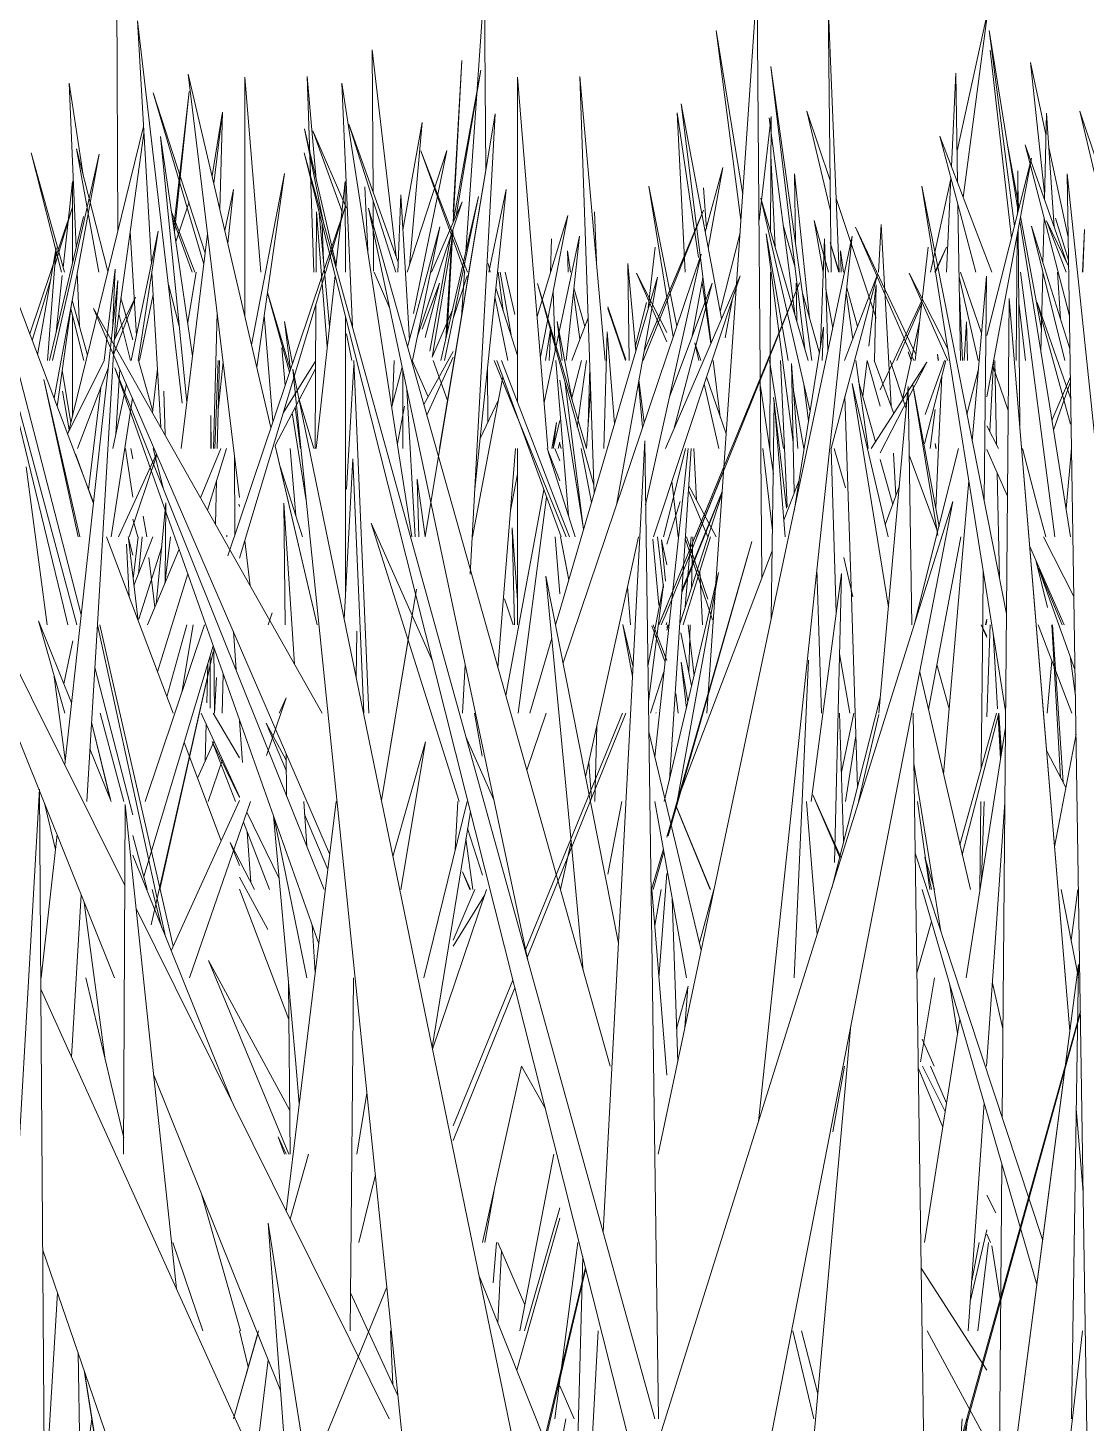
# Model space of a CAD drawing. Header units: millimetres. Extents: x -9575 to 27274, y -4387 to 11354.
# Drawn here: x -6904.65 to -6871.56, y 3071.93 to 3115.57 of the extents above; entities that cross this region are included whole.
import ezdxf

# ---------------------------------------------------------------- set-up
doc = ezdxf.new("R2010")
doc.units = ezdxf.units.MM
doc.layers.add('G-IMPT', color=8, linetype='Continuous', lineweight=9)

# ---------------------------------------------------------------- blocks, each defined once
blk = doc.blocks.new('Grass Array - 25_dwg-439225-North')
at = {"layer": 'G-IMPT'}
for p, q in [((-6901.87, 3116.683), (-6901.834, 3109.226)), ((-6879.528, 3107.931), (-6879.629, 3116.314)), ((-6879.281, 3107.931), (-6879.629, 3116.314)), ((-6899.821, 3103.834), (-6901.223, 3115.791)), ((-6900.789, 3108.19), (-6901.223, 3115.791)), ((-6893.853, 3110.426), (-6893.881, 3114.884)), ((-6893.137, 3108.422), (-6893.881, 3114.884)), ((-6891.352, 3109.492), (-6891.079, 3114.546)), ((-6891.352, 3109.806), (-6891.079, 3114.546)), ((-6881.413, 3114.365), (-6880.351, 3105.53)), ((-6881.413, 3114.365), (-6880.132, 3105.172)), ((-6891.351, 3109.492), (-6890.491, 3114.247)), ((-6891.26, 3109.7), (-6890.491, 3114.247)), ((-6875.771, 3111.238), (-6875.637, 3114.151)), ((-6875.579, 3110.734), (-6875.637, 3114.151)), ((-6899.103, 3108.524), (-6900.734, 3113.534)), ((-6899.145, 3108.179), (-6900.734, 3113.534)), ((-6900.09, 3109.357), (-6899.605, 3113.585)), ((-6900.067, 3109.196), (-6899.605, 3113.585)), ((-6882.958, 3106.477), (-6884.225, 3113.194)), ((-6883.287, 3105.714), (-6884.225, 3113.194)), ((-6892.923, 3109.254), (-6892.317, 3112.613)), ((-6892.716, 3108.143), (-6892.317, 3112.613)), ((-6884.098, 3107.931), (-6884.343, 3112.917)), ((-6883.683, 3108.387), (-6884.343, 3112.917)), ((-6881.787, 3109.547), (-6881.409, 3112.795)), ((-6880.672, 3106.629), (-6881.469, 3112.756)), ((-6881.424, 3109.197), (-6881.409, 3112.795)), ((-6872.799, 3112.905), (-6872.862, 3110.205)), ((-6872.799, 3112.905), (-6872.555, 3109.335)), ((-6872.555, 3109.335), (-6872.799, 3112.905)), ((-6903.378, 3102.927), (-6901.034, 3112.489)), ((-6901.914, 3105.876), (-6901.022, 3112.279)), ((-6899.677, 3103.849), (-6900.501, 3112.172)), ((-6899.499, 3105.299), (-6900.501, 3112.172)), ((-6895.009, 3108.153), (-6896, 3112.411)), ((-6895.381, 3109.382), (-6896, 3112.411)), ((-6895.735, 3112.346), (-6894.827, 3109.815)), ((-6895.735, 3112.346), (-6894.69, 3109.929)), ((-6893.071, 3108.238), (-6894.615, 3112.557)), ((-6893.139, 3107.931), (-6894.615, 3112.557)), ((-6875.008, 3107.931), (-6876.133, 3112.187)), ((-6874.511, 3107.931), (-6876.133, 3112.187)), ((-6902.146, 3107.951), (-6903.128, 3111.79)), ((-6902.428, 3107.931), (-6903.128, 3111.79)), ((-6892.785, 3107.931), (-6891.547, 3111.732)), ((-6892.594, 3106.634), (-6891.547, 3111.732)), ((-6881.28, 3108.707), (-6881.414, 3111.582)), ((-6897.654, 3105.66), (-6896.629, 3111.019)), ((-6897.491, 3104.961), (-6896.629, 3111.019)), ((-6883.467, 3109.178), (-6882.914, 3111.207)), ((-6883.373, 3108.68), (-6882.914, 3111.207)), ((-6875.922, 3107.931), (-6875.787, 3110.88)), ((-6883.434, 3109.299), (-6883.522, 3110.564)), ((-6893.838, 3107.96), (-6893.851, 3110.163)), ((-6891.733, 3105.172), (-6890.555, 3110.295)), ((-6891.62, 3105.172), (-6890.555, 3110.295)), ((-6875.484, 3105.172), (-6875.567, 3110.048)), ((-6903.973, 3105.172), (-6902.911, 3109.674)), ((-6895.64, 3107.931), (-6895.629, 3109.821)), ((-6895.287, 3105.602), (-6895.629, 3109.821)), ((-6888.726, 3106.545), (-6887.762, 3109.707)), ((-6888.623, 3105.284), (-6887.762, 3109.707)), ((-6885.41, 3105.172), (-6883.527, 3109.868)), ((-6885.38, 3105.459), (-6883.527, 3109.868)), ((-6879.785, 3107.931), (-6880.065, 3109.55)), ((-6879.617, 3107.931), (-6880.065, 3109.55)), ((-6872.875, 3109.637), (-6872.908, 3108.226)), ((-6892.009, 3105.268), (-6891.352, 3109.157)), ((-6891.581, 3105.833), (-6891.387, 3109.186)), ((-6891.54, 3106.011), (-6891.364, 3109.255)), ((-6880.657, 3108.078), (-6881.033, 3109.403)), ((-6876.948, 3105.172), (-6878.773, 3109.342)), ((-6876.883, 3105.353), (-6878.773, 3109.342)), ((-6878.05, 3107.931), (-6877.97, 3109.425)), ((-6877.66, 3103.75), (-6877.97, 3109.425)), ((-6872.064, 3105.528), (-6873.266, 3109.368)), ((-6873.266, 3109.368), (-6872.22, 3105.172)), ((-6892.079, 3105.463), (-6891.428, 3109.065)), ((-6879.284, 3107.931), (-6879.56, 3108.853)), ((-6879.293, 3107.931), (-6879.56, 3108.853)), ((-6876.289, 3107.931), (-6875.927, 3108.71)), ((-6876.268, 3107.931), (-6875.927, 3108.71)), ((-6900.497, 3103.084), (-6900.773, 3107.923)), ((-6893.825, 3107.931), (-6893.334, 3106.796)), ((-6881.451, 3102.413), (-6881.429, 3107.931)), ((-6872.915, 3107.931), (-6872.973, 3105.42)), ((-6872.459, 3107.931), (-6872.359, 3106.472)), ((-6872.359, 3106.472), (-6872.459, 3107.931)), ((-6899.914, 3106.245), (-6900.256, 3107.546)), ((-6883.874, 3105.924), (-6883.542, 3107.749)), ((-6883.292, 3105.703), (-6883.569, 3107.604)), ((-6879.483, 3106.18), (-6879.694, 3107.403)), ((-6878.119, 3107.529), (-6878.352, 3105.618)), ((-6878.119, 3107.529), (-6878.172, 3105.172)), ((-6879.898, 3105.401), (-6880.421, 3107.247)), ((-6877.997, 3104.253), (-6876.689, 3107.069)), ((-6877.475, 3105.172), (-6876.705, 3106.933)), ((-6875.52, 3107.262), (-6875.428, 3105.172)), ((-6872.039, 3103.97), (-6873.086, 3106.982)), ((-6872.048, 3103.172), (-6873.086, 3106.982)), ((-6903.732, 3103.726), (-6903.29, 3106.926)), ((-6901.436, 3105.172), (-6901.809, 3106.63)), ((-6895.67, 3102.413), (-6895.645, 3106.911)), ((-6885.956, 3105.198), (-6886.519, 3106.842)), ((-6885.966, 3105.172), (-6886.513, 3106.797)), ((-6875.374, 3105.172), (-6875.297, 3106.372)), ((-6875.271, 3105.172), (-6875.297, 3106.372)), ((-6894.521, 3105.172), (-6894.69, 3105.999)), ((-6892.269, 3103.791), (-6891.352, 3105.453)), ((-6892.174, 3103.455), (-6891.352, 3105.272)), ((-6903.306, 3103.22), (-6903.574, 3104.867)), ((-6901.898, 3102.862), (-6901.773, 3104.901)), ((-6900.758, 3103.545), (-6900.601, 3104.908)), ((-6898.698, 3103.621), (-6898.543, 3105.123)), ((-6896.918, 3102.512), (-6895.657, 3104.912)), ((-6896.66, 3103.538), (-6895.655, 3105.144)), ((-6892.628, 3105.164), (-6892.138, 3104.029)), ((-6891.525, 3103.914), (-6891.975, 3105.172)), ((-6887.179, 3105.172), (-6887.472, 3103.087)), ((-6887.472, 3103.087), (-6887.179, 3105.172)), ((-6887.079, 3104.94), (-6887.126, 3103.165)), ((-6882.997, 3103.397), (-6883.219, 3105.172)), ((-6880.903, 3100.59), (-6881.116, 3105.172)), ((-6878.406, 3105.172), (-6878.543, 3104.047)), ((-6876.61, 3102.558), (-6875.949, 3105.172)), ((-6876.594, 3103.476), (-6875.983, 3105.172)), ((-6874.568, 3102.945), (-6874.455, 3105.123)), ((-6874.359, 3102.534), (-6874.416, 3105.172)), ((-6890.746, 3099.654), (-6889.793, 3104.652)), ((-6885.541, 3104.562), (-6885.382, 3103.215)), ((-6881.335, 3101.61), (-6881.744, 3104.35)), ((-6880.238, 3103.284), (-6880.386, 3104.422)), ((-6878.149, 3102.622), (-6878.673, 3104.516)), ((-6876.173, 3102.461), (-6876.071, 3104.692)), ((-6872.631, 3103.293), (-6872.05, 3104.657)), ((-6872.582, 3102.986), (-6872.048, 3104.496)), ((-6903.361, 3102.996), (-6903.567, 3104.209)), ((-6889.929, 3103.938), (-6890.51, 3102.731)), ((-6887.178, 3102.413), (-6887.054, 3104.195)), ((-6881.335, 3104.008), (-6880.926, 3100.545)), ((-6888.228, 3102.413), (-6888.014, 3103.29)), ((-6876.248, 3102.413), (-6876.277, 3102.575)), ((-6876.262, 3102.413), (-6876.277, 3102.575)), ((-6901.368, 3102.089), (-6901.427, 3102.413)), ((-6900.406, 3101.142), (-6900.731, 3102.413)), ((-6898.174, 3099.73), (-6898.19, 3102.205)), ((-6889.702, 3098.668), (-6889.403, 3102.413)), ((-6888.407, 3102.413), (-6888.014, 3101.401)), ((-6888.174, 3102.413), (-6888.014, 3102.032)), ((-6883.747, 3100.807), (-6883.826, 3102.413)), ((-6881.366, 3099.848), (-6881.667, 3102.413)), ((-6877.507, 3100.945), (-6877.579, 3102.266)), ((-6876.173, 3102.461), (-6876.26, 3100.552)), ((-6873.075, 3100.615), (-6873.55, 3102.413)), ((-6872.016, 3102.413), (-6872.188, 3100.54)), ((-6877.608, 3100.665), (-6877.997, 3102.074)), ((-6889.558, 3100.477), (-6889.337, 3101.612)), ((-6874.267, 3098.342), (-6874.339, 3101.653)), ((-6883.385, 3099.654), (-6883.994, 3101.103)), ((-6883.13, 3099.654), (-6883.984, 3101.249)), ((-6877.838, 3100.025), (-6877.398, 3101.245)), ((-6898.03, 3100.598), (-6898.054, 3100.675)), ((-6898.03, 3100.611), (-6898.054, 3100.675)), ((-6873.075, 3100.615), (-6872.821, 3099.654)), ((-6901.044, 3100.303), (-6900.926, 3099.654)), ((-6901.356, 3098.335), (-6901.204, 3099.654)), ((-6901.332, 3098.135), (-6900.743, 3099.654)), ((-6901.071, 3099.654), (-6901.193, 3098.494)), ((-6889.506, 3099.932), (-6889.434, 3096.895)), ((-6889.506, 3099.932), (-6889.336, 3097.682)), ((-6884.962, 3099.654), (-6884.776, 3098.069)), ((-6884.714, 3098.261), (-6884.835, 3099.563)), ((-6884.673, 3098.777), (-6884.835, 3099.563)), ((-6883.239, 3097.061), (-6884.093, 3099.601)), ((-6883.39, 3097.704), (-6884.058, 3099.654)), ((-6883.864, 3099.297), (-6883.853, 3099.654)), ((-6901.181, 3097.08), (-6900.466, 3099.336)), ((-6883.864, 3099.297), (-6883.901, 3098.06)), ((-6900.872, 3099.007), (-6900.676, 3097.452)), ((-6889.702, 3098.668), (-6889.95, 3095.558)), ((-6872.767, 3097.446), (-6873.118, 3098.878)), ((-6883.555, 3096.895), (-6883.638, 3098.582)), ((-6884.689, 3096.895), (-6884.673, 3096.973)), ((-6883.937, 3096.895), (-6883.981, 3095.413)), ((-6883.894, 3094.989), (-6884.236, 3096.649)), ((-6875.841, 3094.276), (-6876.224, 3095.663)), ((-6872.777, 3094.136), (-6872.628, 3095.762)), ((-6884.312, 3094.136), (-6884.385, 3094.755))]:
    blk.add_line(p, q, dxfattribs=at)
blk = doc.blocks.new('Grass Array - 25_dwg-V17-North')
at = {"layer": 'G-IMPT'}
for p, q in [((-6891.352, 3109.492), (-6891.079, 3114.546)), ((-6891.352, 3109.806), (-6891.079, 3114.546)), ((-6891.552, 3106.328), (-6891.46, 3107.931)), ((-6891.518, 3106.406), (-6891.436, 3107.931)), ((-6885.956, 3105.198), (-6886.519, 3106.842)), ((-6885.966, 3105.172), (-6886.513, 3106.797))]:
    blk.add_line(p, q, dxfattribs=at)
blk = doc.blocks.new('Grass Array - Grass Array-440235-North')
for name in ['Grass Array - 25_dwg-439225-North', 'Grass Array - 25_dwg-V17-North']:
    blk.add_blockref(name, (0, 0))
blk = doc.blocks.new('Grass Array - 25_dwg-V27-North')
at = {"layer": 'G-IMPT'}
for p, q in [((-6881.502, 3105.172), (-6881.335, 3105.584)), ((-6883.785, 3099.654), (-6882.906, 3101.794)), ((-6883.729, 3099.654), (-6882.897, 3101.716))]:
    blk.add_line(p, q, dxfattribs=at)
blk = doc.blocks.new('Grass Array - 25_dwg-V31-North')
at = {"layer": 'G-IMPT'}
for p, q in [((-6881.519, 3105.172), (-6881.335, 3105.619)), ((-6881.502, 3105.172), (-6881.335, 3105.584)), ((-6889.337, 3103.378), (-6890.069, 3105.172)), ((-6889.337, 3103.383), (-6890.068, 3105.172)), ((-6883.785, 3099.654), (-6882.906, 3101.794)), ((-6883.729, 3099.654), (-6882.897, 3101.716)), ((-6884.204, 3097.907), (-6882.942, 3101.06)), ((-6884.199, 3097.981), (-6882.941, 3101.072)), ((-6889.48, 3096.895), (-6889.746, 3097.713)), ((-6889.478, 3096.895), (-6889.746, 3097.713)), ((-6884.919, 3096.895), (-6884.673, 3097.492)), ((-6884.726, 3097.185), (-6884.673, 3097.315)), ((-6884.673, 3096.735), (-6884.609, 3096.895)), ((-6884.673, 3096.816), (-6884.641, 3096.895))]:
    blk.add_line(p, q, dxfattribs=at)
blk = doc.blocks.new('Grass Array - 25_dwg-V35-North')
at = {"layer": 'G-IMPT'}
for p, q in [((-6881.519, 3105.172), (-6881.335, 3105.619)), ((-6881.502, 3105.172), (-6881.335, 3105.584)), ((-6889.337, 3103.378), (-6890.069, 3105.172)), ((-6889.337, 3103.383), (-6890.068, 3105.172)), ((-6883.785, 3099.654), (-6882.906, 3101.794)), ((-6883.729, 3099.654), (-6882.897, 3101.716)), ((-6884.204, 3097.907), (-6882.942, 3101.06)), ((-6884.199, 3097.981), (-6882.941, 3101.072)), ((-6889.48, 3096.895), (-6889.746, 3097.713)), ((-6889.478, 3096.895), (-6889.746, 3097.713)), ((-6884.919, 3096.895), (-6884.673, 3097.492)), ((-6884.726, 3097.185), (-6884.673, 3097.315)), ((-6884.673, 3096.735), (-6884.609, 3096.895)), ((-6884.673, 3096.816), (-6884.641, 3096.895)), ((-6874.708, 3096.895), (-6874.659, 3097.075)), ((-6874.69, 3096.895), (-6874.659, 3097.011))]:
    blk.add_line(p, q, dxfattribs=at)
blk = doc.blocks.new('Grass Array - Grass Array-440908-North')
for name in ['Grass Array - 25_dwg-V27-North', 'Grass Array - 25_dwg-V31-North', 'Grass Array - 25_dwg-V35-North', 'Grass Array - 25_dwg-V35-North']:
    blk.add_blockref(name, (0, 0))
blk = doc.blocks.new('Grass Array - 25_dwg-V41-North')
at = {"layer": 'G-IMPT'}
for p, q in [((-6890.952, 3108.566), (-6890.378, 3116.865)), ((-6890.33, 3111.134), (-6890.378, 3116.865)), ((-6875.596, 3111.721), (-6874.633, 3116.099)), ((-6875.401, 3110.268), (-6874.633, 3116.099)), ((-6883.123, 3115.485), (-6882.354, 3109.556)), ((-6883.123, 3115.485), (-6882.298, 3110.36)), ((-6873.894, 3108.992), (-6874.563, 3114.87)), ((-6872.858, 3110.389), (-6873.301, 3114.484)), ((-6872.815, 3112.238), (-6873.301, 3114.484)), ((-6897.87, 3114.024), (-6897.37, 3107.931)), ((-6897.87, 3114.024), (-6897.868, 3106.576)), ((-6895.631, 3110.826), (-6895.92, 3114.054)), ((-6895.711, 3107.931), (-6895.92, 3114.054)), ((-6903.14, 3108.703), (-6903.359, 3113.837)), ((-6902.917, 3110.965), (-6903.359, 3113.837)), ((-6898.571, 3112.881), (-6898.891, 3110.948)), ((-6898.891, 3110.948), (-6898.571, 3112.881)), ((-6879.551, 3109.845), (-6880.287, 3112.967)), ((-6879.563, 3110.795), (-6880.287, 3112.967)), ((-6873.656, 3109.939), (-6874.01, 3111.865)), ((-6872.119, 3109.025), (-6872.726, 3111.826)), ((-6903.509, 3107.931), (-6904.543, 3111.662)), ((-6903.601, 3107.931), (-6904.543, 3111.662)), ((-6880.646, 3108.861), (-6880.68, 3111.006)), ((-6880.21, 3106.502), (-6880.68, 3111.006)), ((-6903.253, 3110.767), (-6903.548, 3108.071)), ((-6903.253, 3110.767), (-6903.252, 3108.227)), ((-6898.49, 3109.232), (-6898.219, 3110.517)), ((-6898.397, 3108.834), (-6898.219, 3110.517)), ((-6885.228, 3110.619), (-6884.474, 3105.903)), ((-6885.228, 3110.619), (-6884.361, 3106.239)), ((-6876.43, 3107.931), (-6875.789, 3110.845)), ((-6900.02, 3108.877), (-6899.604, 3110.126)), ((-6878.127, 3106.492), (-6879.377, 3110.238)), ((-6904.591, 3106.002), (-6903.258, 3109.96)), ((-6903.807, 3108.136), (-6903.258, 3109.96)), ((-6899.431, 3107.931), (-6900.158, 3109.822)), ((-6899.513, 3107.931), (-6900.131, 3109.633)), ((-6895.219, 3106.228), (-6895.537, 3109.777)), ((-6872.957, 3106.141), (-6873.606, 3109.667)), ((-6872.108, 3108.31), (-6872.516, 3109.615)), ((-6901.45, 3109.204), (-6901.256, 3105.943)), ((-6895.445, 3109.414), (-6895.403, 3108.286)), ((-6883, 3106.704), (-6882.381, 3109.164)), ((-6871.611, 3109.262), (-6871.672, 3107.931)), ((-6871.611, 3109.262), (-6871.66, 3107.931)), ((-6871.66, 3107.931), (-6871.611, 3109.262)), ((-6887.405, 3109.059), (-6888.505, 3103.851)), ((-6888.311, 3107.931), (-6888.274, 3108.969)), ((-6887.405, 3109.059), (-6887.816, 3105.172)), ((-6885.033, 3108.717), (-6885.249, 3106.81)), ((-6887.753, 3107.931), (-6887.774, 3108.6)), ((-6887.68, 3107.931), (-6887.774, 3108.6)), ((-6903.574, 3107.826), (-6903.768, 3106.055)), ((-6903.034, 3106.217), (-6903.106, 3107.919)), ((-6899.39, 3107.931), (-6899.652, 3106.351)), ((-6899.652, 3106.351), (-6899.39, 3107.931)), ((-6891.341, 3106.515), (-6890.909, 3107.817)), ((-6891.094, 3106.519), (-6890.996, 3107.931)), ((-6889.783, 3106.721), (-6889.94, 3107.931)), ((-6889.542, 3105.966), (-6889.886, 3107.931)), ((-6889.42, 3106.606), (-6889.726, 3107.931)), ((-6884.673, 3106.041), (-6885.619, 3107.898)), ((-6884.673, 3105.751), (-6885.619, 3107.898)), ((-6874.829, 3106.023), (-6875.486, 3107.931)), ((-6904.512, 3105.792), (-6903.934, 3107.715)), ((-6892.322, 3106.143), (-6891.781, 3107.581)), ((-6892.229, 3105.882), (-6891.781, 3107.581)), ((-6887.236, 3106.236), (-6887.577, 3107.438)), ((-6880.608, 3106.408), (-6880.626, 3107.581)), ((-6874.939, 3105.172), (-6875.529, 3107.785)), ((-6902.789, 3105.331), (-6903.266, 3107.055)), ((-6901.368, 3105.81), (-6901.739, 3107.128)), ((-6901.157, 3105.172), (-6900.734, 3107.231)), ((-6896.467, 3104.799), (-6897.16, 3107.287)), ((-6896.441, 3104.875), (-6897.158, 3107.298)), ((-6888.162, 3105.472), (-6888.222, 3107.341)), ((-6887.388, 3105.836), (-6887.592, 3107.296)), ((-6882.844, 3105.877), (-6882.614, 3107.108)), ((-6873.459, 3105.172), (-6873.663, 3106.964)), ((-6902.905, 3105.172), (-6903.31, 3106.779)), ((-6903.251, 3106.546), (-6903.25, 3103.449)), ((-6897.26, 3106.586), (-6896.986, 3103.256)), ((-6892.009, 3105.27), (-6891.37, 3106.75)), ((-6887.132, 3106.507), (-6887.64, 3105.172)), ((-6896.627, 3106.392), (-6896.437, 3104.887)), ((-6896.627, 3106.392), (-6896.376, 3105.067)), ((-6888.465, 3105.172), (-6888.297, 3106.212)), ((-6888.344, 3105.172), (-6888.297, 3106.212)), ((-6877.295, 3103.998), (-6876.763, 3106.417)), ((-6896.704, 3105.56), (-6896.607, 3104.381)), ((-6877.021, 3105.172), (-6877.119, 3105.44)), ((-6877.033, 3105.172), (-6877.119, 3105.44)), ((-6876.176, 3105.172), (-6876.21, 3105.37)), ((-6876.19, 3105.172), (-6876.21, 3105.37)), ((-6900.75, 3103.615), (-6901.188, 3105.172)), ((-6890.265, 3103.228), (-6890.279, 3104.926)), ((-6887.333, 3105.172), (-6887.644, 3104)), ((-6881.463, 3105.172), (-6881.187, 3103.455)), ((-6877.182, 3103.659), (-6877.687, 3105.172)), ((-6873.997, 3103.608), (-6874.478, 3105.004)), ((-6895.712, 3102.413), (-6896.165, 3103.944)), ((-6896.382, 3103.532), (-6895.946, 3100.784)), ((-6896.289, 3103.709), (-6896.126, 3102.413)), ((-6881.02, 3102.413), (-6881.187, 3103.455)), ((-6876.276, 3103.636), (-6876.437, 3102.413)), ((-6888.014, 3102.611), (-6888.066, 3102.413)), ((-6887.969, 3102.413), (-6888.014, 3102.566)), ((-6901.567, 3102.191), (-6901.601, 3102.413)), ((-6901.567, 3102.191), (-6901.368, 3100.898)), ((-6896.446, 3102.413), (-6896.275, 3100.317)), ((-6884.652, 3100.146), (-6884.081, 3102.413)), ((-6896.064, 3099.654), (-6896.763, 3101.85)), ((-6884.673, 3099.423), (-6884.257, 3100.753)), ((-6901.216, 3099.654), (-6901.368, 3100.204)), ((-6884.652, 3100.146), (-6884.776, 3099.654)), ((-6901.512, 3099.654), (-6901.368, 3099.083)), ((-6884.096, 3097.462), (-6883.907, 3099.654))]:
    blk.add_line(p, q, dxfattribs=at)
blk = doc.blocks.new('Grass Array - Grass Array-V47-North')
blk.add_blockref('Grass Array - 25_dwg-V41-North', (0, 0))
blk = doc.blocks.new('Grass Array - 25_dwg-V48-North')
at = {"layer": 'G-IMPT'}
for p, q in [((-6882.691, 3104.683), (-6881.848, 3116.865)), ((-6881.694, 3098.378), (-6881.848, 3116.865)), ((-6874.593, 3115.485), (-6873.799, 3109.368)), ((-6874.593, 3115.485), (-6873.683, 3109.831)), ((-6899.633, 3114.119), (-6898.03, 3100.885)), ((-6899.633, 3114.119), (-6897.048, 3103.071)), ((-6897.048, 3103.071), (-6899.633, 3114.119)), ((-6889.34, 3114.024), (-6888.387, 3102.413)), ((-6889.34, 3114.024), (-6889.338, 3103.866)), ((-6886.594, 3105.172), (-6887.39, 3114.054)), ((-6886.987, 3102.24), (-6887.39, 3114.054)), ((-6894.504, 3106.217), (-6894.829, 3113.837)), ((-6893.037, 3102.191), (-6894.829, 3113.837)), ((-6898.835, 3110.708), (-6898.561, 3112.934)), ((-6898.643, 3109.888), (-6898.561, 3112.934)), ((-6892.231, 3099.654), (-6890.041, 3112.881)), ((-6890.041, 3112.881), (-6891.774, 3102.413)), ((-6890.041, 3112.881), (-6890.822, 3098.481)), ((-6869.92, 3105.172), (-6871.757, 3112.967)), ((-6867.953, 3101.565), (-6871.757, 3112.967)), ((-6872.08, 3106.569), (-6873.466, 3111.915)), ((-6872.162, 3108.22), (-6873.466, 3111.915)), ((-6903.882, 3105.172), (-6902.422, 3111.621)), ((-6903.832, 3103.993), (-6902.422, 3111.621)), ((-6885.042, 3072.065), (-6896.012, 3111.662)), ((-6893.127, 3100.228), (-6896.012, 3111.662)), ((-6890.983, 3107.931), (-6892.358, 3111.72)), ((-6890.901, 3107.931), (-6892.358, 3111.72)), ((-6874.659, 3104.032), (-6873.265, 3111.492)), ((-6874.659, 3105.954), (-6873.265, 3111.492)), ((-6873.706, 3109.739), (-6873.693, 3111.1)), ((-6873.684, 3109.827), (-6873.693, 3111.1)), ((-6871.973, 3099.735), (-6872.15, 3111.006)), ((-6865.579, 3048.02), (-6872.15, 3111.006)), ((-6894.723, 3110.767), (-6895.018, 3108.071)), ((-6894.723, 3110.767), (-6894.722, 3107.931)), ((-6894.022, 3108.593), (-6894.114, 3110.596)), ((-6890.677, 3101.144), (-6889.689, 3110.517)), ((-6890.233, 3107.931), (-6889.689, 3110.517)), ((-6876.698, 3110.619), (-6874.076, 3094.209)), ((-6876.698, 3110.619), (-6874.459, 3099.309)), ((-6892.988, 3110.346), (-6893.083, 3107.931)), ((-6892.988, 3110.346), (-6892.718, 3105.806)), ((-6892.471, 3105.932), (-6891.074, 3110.126)), ((-6892.03, 3107.931), (-6891.074, 3110.126)), ((-6880.246, 3105.172), (-6881.729, 3110.241)), ((-6880.191, 3103.577), (-6881.729, 3110.241)), ((-6898.401, 3099.055), (-6894.728, 3109.96)), ((-6898.03, 3098.982), (-6894.728, 3109.96)), ((-6889.016, 3086.409), (-6893.998, 3109.929)), ((-6890.935, 3099.056), (-6893.998, 3109.929)), ((-6886.93, 3109.821), (-6886.873, 3108.286)), ((-6901.417, 3105.172), (-6900.575, 3109.217)), ((-6901.196, 3105.172), (-6900.575, 3109.217)), ((-6899.853, 3102.413), (-6899.028, 3109.13)), ((-6892.776, 3105.59), (-6891.769, 3109.345)), ((-6892.627, 3105.172), (-6891.769, 3109.345)), ((-6880.874, 3105.172), (-6881.567, 3109.134)), ((-6880.718, 3102.614), (-6881.567, 3109.134)), ((-6873.635, 3103.095), (-6873.68, 3109.271)), ((-6873.633, 3109.521), (-6872.657, 3103.455)), ((-6872.182, 3107.931), (-6872.797, 3109.536)), ((-6872.104, 3108.101), (-6872.797, 3109.536)), ((-6903.764, 3108.696), (-6904.344, 3105.346)), ((-6904.344, 3105.346), (-6903.764, 3108.696)), ((-6903.764, 3108.696), (-6904.035, 3105.172)), ((-6878.875, 3109.059), (-6881.807, 3081.352)), ((-6878.875, 3109.059), (-6881.144, 3098.314)), ((-6879.86, 3105.634), (-6879.744, 3108.969)), ((-6879.632, 3105.472), (-6879.744, 3108.969)), ((-6876.503, 3108.717), (-6876.904, 3105.172)), ((-6873.75, 3105.172), (-6873.712, 3109.098)), ((-6903.124, 3096.895), (-6906.17, 3108.305)), ((-6903.537, 3097.473), (-6906.17, 3108.305)), ((-6887.916, 3095.709), (-6883.6, 3108.493)), ((-6885.333, 3100.652), (-6883.6, 3108.493)), ((-6879.223, 3107.931), (-6879.244, 3108.6)), ((-6879.15, 3107.931), (-6879.244, 3108.6)), ((-6902.597, 3100.723), (-6905.32, 3107.931)), ((-6902.266, 3105.172), (-6901.924, 3108.028)), ((-6902.005, 3106.105), (-6901.924, 3108.028)), ((-6895.044, 3107.826), (-6895.635, 3102.413)), ((-6890.199, 3107.931), (-6890.253, 3108.198)), ((-6885.643, 3105.462), (-6885.891, 3108.202)), ((-6885.846, 3105.172), (-6885.891, 3108.202)), ((-6885.088, 3099.654), (-6882.379, 3107.817)), ((-6884.713, 3102.413), (-6882.379, 3107.817)), ((-6878.087, 3107.862), (-6879.536, 3102.413)), ((-6878.087, 3107.862), (-6879.11, 3105.172)), ((-6875.885, 3105.534), (-6877.089, 3107.898)), ((-6875.888, 3105.172), (-6877.089, 3107.898)), ((-6873.613, 3107.931), (-6872.54, 3099.654)), ((-6903.498, 3092.529), (-6901.833, 3107.669)), ((-6902.455, 3097.269), (-6901.833, 3107.669)), ((-6889.338, 3105.323), (-6890.013, 3107.444)), ((-6887.182, 3102.413), (-6888.71, 3107.576)), ((-6886.954, 3101.273), (-6888.71, 3107.576)), ((-6888.036, 3097.28), (-6884.966, 3107.775)), ((-6886.231, 3100.702), (-6884.966, 3107.775)), ((-6884.919, 3096.895), (-6880.525, 3107.592)), ((-6884.726, 3097.185), (-6880.525, 3107.592)), ((-6884.586, 3104.032), (-6883.251, 3107.581)), ((-6884.456, 3103.007), (-6883.251, 3107.581)), ((-6878.705, 3106.236), (-6879.046, 3107.438)), ((-6875.12, 3102.646), (-6874.676, 3107.8)), ((-6874.752, 3100.789), (-6874.676, 3107.8)), ((-6901.972, 3105.349), (-6901.282, 3107.149)), ((-6901.944, 3105.815), (-6901.282, 3107.149)), ((-6889.638, 3105.172), (-6890.043, 3107.163)), ((-6885.31, 3106.985), (-6885.655, 3105.592)), ((-6878.857, 3105.836), (-6879.062, 3107.296)), ((-6873.968, 3107.107), (-6874.182, 3081.502)), ((-6873.968, 3107.107), (-6873.1, 3096.639)), ((-6872.067, 3084.188), (-6873.968, 3107.107)), ((-6897.965, 3096.1), (-6902.593, 3106.796)), ((-6895.445, 3094.136), (-6902.593, 3106.796)), ((-6898.843, 3102.413), (-6898.729, 3106.66)), ((-6894.721, 3106.546), (-6894.717, 3097.826)), ((-6888.097, 3106.392), (-6887.943, 3105.172)), ((-6888.097, 3106.392), (-6887.632, 3103.933)), ((-6886.635, 3102.413), (-6886.539, 3106.069)), ((-6886.308, 3103.189), (-6886.539, 3106.069)), ((-6880.693, 3100.451), (-6879.767, 3106.212)), ((-6879.814, 3105.172), (-6879.767, 3106.212)), ((-6883.79, 3105.724), (-6883.666, 3105.172)), ((-6883.79, 3105.724), (-6883.602, 3105.172)), ((-6883.602, 3105.172), (-6883.79, 3105.724)), ((-6902.983, 3097.215), (-6905.037, 3105.172)), ((-6903.407, 3102.868), (-6902.263, 3105.172)), ((-6903.098, 3102.413), (-6902.135, 3104.923)), ((-6895.555, 3086.922), (-6901.928, 3104.94)), ((-6897.956, 3095.03), (-6901.928, 3104.94)), ((-6898.801, 3102.413), (-6898.698, 3105.172)), ((-6898.727, 3102.413), (-6898.661, 3105.172)), ((-6895.321, 3094.69), (-6896.367, 3104.896)), ((-6887.677, 3062.624), (-6896.367, 3104.896)), ((-6894.69, 3101.141), (-6894.453, 3105.026)), ((-6893.989, 3094.136), (-6894.459, 3105.172)), ((-6893.274, 3103.732), (-6892.945, 3104.959)), ((-6893.192, 3105.172), (-6893.244, 3103.845)), ((-6892.929, 3102.413), (-6892.927, 3104.872)), ((-6887.818, 3099.654), (-6890.069, 3105.172)), ((-6887.815, 3099.654), (-6890.068, 3105.172)), ((-6887.979, 3099.654), (-6889.981, 3105.172)), ((-6888.055, 3100.532), (-6889.84, 3105.172)), ((-6888.142, 3105.172), (-6887.745, 3100.317)), ((-6880.569, 3102.413), (-6880.772, 3105.069)), ((-6880.683, 3101.036), (-6880.772, 3105.069)), ((-6878.379, 3102.413), (-6878.765, 3105.172)), ((-6877.997, 3103.741), (-6878.404, 3105.172)), ((-6878.284, 3102.413), (-6876.541, 3105.116)), ((-6877.573, 3103.515), (-6878.186, 3105.172)), ((-6877.997, 3102.284), (-6876.541, 3105.116)), ((-6875.284, 3103.475), (-6874.926, 3104.895)), ((-6901.939, 3085.859), (-6909.419, 3104.471)), ((-6904.533, 3094.615), (-6909.419, 3104.471)), ((-6903.074, 3099.654), (-6904.149, 3104.576)), ((-6903.026, 3099.654), (-6904.149, 3104.576)), ((-6902.75, 3101.127), (-6902.368, 3104.316)), ((-6901.991, 3102.413), (-6901.571, 3104.433)), ((-6888.014, 3104.55), (-6887.295, 3100.025)), ((-6887.863, 3104.534), (-6887.276, 3099.877)), ((-6885.427, 3103.08), (-6885.554, 3104.484)), ((-6883.501, 3104.437), (-6883.045, 3102.413)), ((-6883.427, 3104.659), (-6882.817, 3102.87)), ((-6882.817, 3102.87), (-6883.427, 3104.659)), ((-6882.691, 3104.683), (-6883.422, 3094.136)), ((-6877.752, 3099.654), (-6878.871, 3104.448)), ((-6877.739, 3097.45), (-6878.871, 3104.448)), ((-6878.036, 3094.136), (-6877.12, 3104.353)), ((-6877.011, 3096.895), (-6877.12, 3104.353)), ((-6876.979, 3104.402), (-6876.2, 3099.694)), ((-6876.979, 3104.402), (-6876.152, 3099.973)), ((-6876.152, 3099.973), (-6876.979, 3104.402)), ((-6902.043, 3099.654), (-6901.378, 3103.987)), ((-6900.401, 3104.21), (-6900.36, 3102.842)), ((-6892.538, 3099.654), (-6892.797, 3104.257)), ((-6881.311, 3103.907), (-6881.403, 3097.086)), ((-6881.403, 3097.086), (-6881.311, 3103.907)), ((-6881.311, 3103.907), (-6880.97, 3099.654)), ((-6880.391, 3102.413), (-6880.708, 3104.224)), ((-6878.9, 3097.781), (-6879.1, 3104.055)), ((-6898.933, 3102.413), (-6898.93, 3103.443)), ((-6898.917, 3102.413), (-6898.93, 3103.443)), ((-6893.095, 3102.57), (-6892.87, 3103.738)), ((-6872.046, 3099.654), (-6872.657, 3103.455)), ((-6888.271, 3102.413), (-6888.12, 3103.231)), ((-6888.228, 3102.413), (-6888.12, 3103.231)), ((-6874.297, 3102.413), (-6874.659, 3103.125)), ((-6885.873, 3092.889), (-6885.361, 3102.659)), ((-6884.934, 3072.065), (-6885.361, 3102.659)), ((-6902.6, 3100.695), (-6903.161, 3102.249)), ((-6901.817, 3099.654), (-6900.625, 3102.247)), ((-6901.487, 3099.654), (-6900.613, 3102.22)), ((-6899.251, 3100.876), (-6898.611, 3102.413)), ((-6899.033, 3100.49), (-6898.439, 3102.413)), ((-6895.604, 3096.895), (-6896.915, 3102.502)), ((-6895.604, 3096.895), (-6896.894, 3102.413)), ((-6893.037, 3102.191), (-6892.646, 3099.654)), ((-6889.337, 3102.413), (-6889.337, 3102.349)), ((-6889.336, 3096.895), (-6889.337, 3102.349)), ((-6887.534, 3099.654), (-6888.378, 3102.307)), ((-6887.344, 3102.413), (-6887.026, 3100.731)), ((-6886.987, 3102.24), (-6886.945, 3101.01)), ((-6885.045, 3092.768), (-6884.007, 3102.413)), ((-6884.402, 3094.896), (-6883.908, 3102.413)), ((-6879.37, 3097.278), (-6879.535, 3102.413)), ((-6879.078, 3101.181), (-6879.439, 3102.413)), ((-6876.234, 3099.9), (-6877.089, 3102.207)), ((-6876.122, 3100.146), (-6875.551, 3102.413)), ((-6874.02, 3100.927), (-6874.659, 3102.38)), ((-6904.045, 3096.895), (-6904.706, 3101.843)), ((-6894.757, 3097.066), (-6894.492, 3102.093)), ((-6894.147, 3094.136), (-6894.492, 3102.093)), ((-6898.783, 3100.049), (-6898.751, 3101.403)), ((-6892.421, 3099.654), (-6892.472, 3101.454)), ((-6892.23, 3099.659), (-6892.472, 3101.454)), ((-6884.509, 3101.398), (-6884.312, 3099.654)), ((-6880.537, 3101.421), (-6881.011, 3100.174)), ((-6876.017, 3092.226), (-6875.226, 3101.409)), ((-6889.706, 3094.691), (-6888.511, 3101.121)), ((-6889.321, 3094.136), (-6888.428, 3100.893)), ((-6884.268, 3096.934), (-6882.947, 3100.987)), ((-6884.204, 3097.907), (-6882.942, 3101.06)), ((-6884.199, 3097.981), (-6882.941, 3101.072)), ((-6900.639, 3097.541), (-6900.333, 3100.717)), ((-6900.358, 3098.3), (-6900.333, 3100.717)), ((-6896.309, 3095.666), (-6896.645, 3100.704)), ((-6896.609, 3096.895), (-6896.645, 3100.704)), ((-6892.023, 3048.759), (-6875.727, 3100.753)), ((-6888.055, 3100.532), (-6887.718, 3099.654)), ((-6877.592, 3091.162), (-6875.727, 3100.753)), ((-6891.168, 3091.377), (-6893.915, 3100.085)), ((-6891.999, 3095.761), (-6893.915, 3100.085)), ((-6893.127, 3100.228), (-6885.439, 3069.766)), ((-6876.122, 3100.146), (-6876.941, 3096.895)), ((-6902.193, 3099.654), (-6900.109, 3094.136)), ((-6901.505, 3099.6), (-6901.202, 3097.03)), ((-6901.202, 3097.03), (-6901.505, 3099.6)), ((-6900.372, 3098.183), (-6900.192, 3099.654)), ((-6898.432, 3099.654), (-6898.43, 3099.703)), ((-6898.427, 3099.654), (-6898.43, 3099.703)), ((-6897.866, 3099.528), (-6897.695, 3098.121)), ((-6888.16, 3099.654), (-6888.014, 3097.871)), ((-6887.737, 3098.301), (-6887.999, 3099.654)), ((-6887.734, 3098.311), (-6887.995, 3099.654)), ((-6886.005, 3097.612), (-6885.554, 3099.654)), ((-6884.924, 3097.514), (-6885.111, 3099.583)), ((-6884.16, 3096.895), (-6883.307, 3099.654)), ((-6876.489, 3094.247), (-6875.478, 3099.654)), ((-6871.942, 3097.786), (-6872.893, 3099.654)), ((-6871.973, 3099.735), (-6871.192, 3049.993)), ((-6901.566, 3099.421), (-6901.483, 3097.773)), ((-6900.908, 3096.895), (-6899.921, 3099.266)), ((-6884.673, 3090.262), (-6882.009, 3099.511)), ((-6884.623, 3090.296), (-6882.009, 3099.511)), ((-6881.374, 3099.219), (-6882.064, 3097.405)), ((-6874.05, 3097.245), (-6874.459, 3099.309)), ((-6872.322, 3097.07), (-6873.324, 3099.348)), ((-6890.935, 3099.056), (-6886.441, 3083.1)), ((-6879.135, 3099.006), (-6878.852, 3097.781)), ((-6872.304, 3096.895), (-6873.052, 3098.677)), ((-6871.907, 3095.504), (-6873.052, 3098.677)), ((-6900.596, 3095.426), (-6899.649, 3098.495)), ((-6887.591, 3089.35), (-6888.453, 3098.423)), ((-6886.185, 3086.947), (-6888.453, 3098.423)), ((-6884.939, 3080.341), (-6881.144, 3098.314)), ((-6884.748, 3091.377), (-6883.056, 3098.541)), ((-6884.348, 3091.377), (-6883.056, 3098.541)), ((-6880.153, 3091.377), (-6879.207, 3098.504)), ((-6879.834, 3094.136), (-6879.978, 3098.637)), ((-6879.426, 3089.465), (-6879.207, 3098.504)), ((-6874.792, 3097.138), (-6874.776, 3098.59)), ((-6893.595, 3091.411), (-6892.502, 3098.016)), ((-6885.803, 3096.895), (-6885.899, 3098.091)), ((-6885.263, 3095.606), (-6884.77, 3098.16)), ((-6885.247, 3094.504), (-6884.77, 3098.16)), ((-6878.9, 3097.781), (-6878.711, 3091.819)), ((-6903.397, 3096.895), (-6903.537, 3097.473)), ((-6903.537, 3097.473), (-6903.397, 3096.895)), ((-6889.48, 3096.895), (-6889.746, 3097.713)), ((-6889.478, 3096.895), (-6889.746, 3097.713)), ((-6886.005, 3097.612), (-6887.213, 3092.148)), ((-6884.34, 3091.423), (-6882.064, 3097.405)), ((-6903.493, 3094.136), (-6904.315, 3097.024)), ((-6903.286, 3094.464), (-6904.315, 3097.024)), ((-6902.455, 3097.269), (-6902.807, 3091.377)), ((-6900.344, 3087.144), (-6902.472, 3096.895)), ((-6901.915, 3094.785), (-6902.397, 3096.895)), ((-6899.128, 3096.895), (-6900.987, 3091.377)), ((-6899.682, 3096.895), (-6900.3, 3094.643)), ((-6899.478, 3096.895), (-6899.84, 3094.783)), ((-6897.138, 3096.895), (-6897.007, 3097.278)), ((-6888.036, 3097.28), (-6888.148, 3096.895)), ((-6886.041, 3096.912), (-6885.748, 3095.28)), ((-6886.041, 3096.912), (-6885.73, 3095.617)), ((-6884.673, 3095.784), (-6885.092, 3096.895)), ((-6884.726, 3097.185), (-6884.843, 3096.895)), ((-6884.673, 3096.735), (-6884.609, 3096.895)), ((-6884.673, 3096.816), (-6884.641, 3096.895)), ((-6883.999, 3096.895), (-6883.819, 3095.307)), ((-6874.792, 3097.138), (-6874.843, 3092.406)), ((-6874.659, 3096.502), (-6874.839, 3096.895)), ((-6874.659, 3096.556), (-6874.836, 3096.895)), ((-6874.708, 3096.895), (-6874.659, 3097.075)), ((-6874.69, 3096.895), (-6874.659, 3097.011)), ((-6874.659, 3094.025), (-6874.564, 3096.895)), ((-6873.062, 3096.895), (-6872.005, 3094.136)), ((-6872.356, 3092.126), (-6872.628, 3096.895)), ((-6872.276, 3091.972), (-6872.614, 3096.895)), ((-6872.322, 3097.07), (-6872.245, 3096.895)), ((-6898.14, 3095.489), (-6898.223, 3096.696)), ((-6894.381, 3095.235), (-6894.367, 3096.706)), ((-6888.269, 3096.484), (-6888.955, 3094.136)), ((-6884.726, 3095.734), (-6885.14, 3096.866)), ((-6874.326, 3094.275), (-6874.468, 3096.66)), ((-6872.067, 3084.188), (-6873.1, 3096.639)), ((-6903.244, 3096.395), (-6903.523, 3095.054)), ((-6901.024, 3089.026), (-6898.853, 3096.245)), ((-6900.793, 3087.517), (-6898.86, 3096.06)), ((-6900.523, 3088.618), (-6898.86, 3096.06)), ((-6898.81, 3094.136), (-6898.836, 3096.199)), ((-6897.965, 3096.1), (-6895.213, 3089.739)), ((-6893.595, 3091.411), (-6892.763, 3096.435)), ((-6899.023, 3095.678), (-6899.056, 3094.464)), ((-6898.952, 3094.29), (-6898.948, 3095.927)), ((-6890.975, 3095.658), (-6891.058, 3094.136)), ((-6884.223, 3095.735), (-6884.058, 3094.295)), ((-6884.223, 3095.735), (-6884.009, 3094.506)), ((-6880.236, 3095.794), (-6880.684, 3085.859)), ((-6878.943, 3094.136), (-6879.268, 3095.995)), ((-6872.055, 3095.915), (-6871.893, 3094.669)), ((-6903.482, 3092.677), (-6903.839, 3095.352)), ((-6901.368, 3090.956), (-6902.557, 3095.563)), ((-6898.809, 3094.136), (-6898.749, 3095.255)), ((-6898.571, 3094.136), (-6898.54, 3095.361)), ((-6885.18, 3094.136), (-6884.759, 3095.429)), ((-6875.175, 3088.618), (-6876.763, 3095.422)), ((-6901.915, 3094.785), (-6900.105, 3086.847)), ((-6897.956, 3095.03), (-6895.386, 3088.618)), ((-6884.402, 3094.896), (-6884.59, 3092.044)), ((-6904.533, 3094.615), (-6901.622, 3088.744)), ((-6897.193, 3092.814), (-6896.573, 3094.613)), ((-6896.79, 3094.136), (-6896.573, 3094.613)), ((-6895.321, 3094.69), (-6891.022, 3052.752)), ((-6879.514, 3088.669), (-6877.997, 3094.617)), ((-6902.07, 3091.44), (-6902.659, 3093.859)), ((-6902.659, 3093.857), (-6902.073, 3091.445)), ((-6901.651, 3091.377), (-6902.388, 3094.136)), ((-6898.03, 3091.519), (-6899.227, 3094.136)), ((-6898.03, 3092.743), (-6898.86, 3094.136)), ((-6897.94, 3092.593), (-6898.03, 3093.894)), ((-6890.687, 3094.136), (-6890.443, 3092.789)), ((-6889.1, 3086.714), (-6886.052, 3094.136)), ((-6889.048, 3092.356), (-6888.447, 3094.136)), ((-6885.956, 3094.136), (-6889.04, 3086.497)), ((-6885.007, 3094.154), (-6885.013, 3094.136)), ((-6879.142, 3090.129), (-6879.27, 3094.136)), ((-6879.211, 3092.289), (-6878.826, 3094.136)), ((-6878.676, 3091.377), (-6878.04, 3094.093)), ((-6876.971, 3094.136), (-6876.571, 3066.547)), ((-6875.503, 3090.023), (-6874.364, 3094.136)), ((-6875.43, 3089.71), (-6874.285, 3094.136)), ((-6874.233, 3092.714), (-6874.311, 3094.034)), ((-6874.223, 3092.778), (-6874.288, 3094.126)), ((-6874.205, 3092.892), (-6874.284, 3094.136)), ((-6899.074, 3093.802), (-6899.105, 3092.637)), ((-6896.566, 3092.328), (-6897.195, 3093.829)), ((-6896.569, 3092.666), (-6897.195, 3093.829)), ((-6886.925, 3091.377), (-6886.863, 3093.728)), ((-6885.234, 3093.553), (-6883.915, 3088.068)), ((-6879.083, 3091.377), (-6878.762, 3093.43)), ((-6875.31, 3085.859), (-6874.08, 3093.686)), ((-6872.546, 3089.959), (-6871.875, 3093.479)), ((-6902.045, 3091.377), (-6902.708, 3093.027)), ((-6899.763, 3093.22), (-6898.603, 3090.149)), ((-6899.343, 3092.109), (-6898.825, 3093.257)), ((-6898.161, 3091.377), (-6898.887, 3093.254)), ((-6898.03, 3091.497), (-6898.887, 3093.254)), ((-6892.218, 3093.24), (-6893.234, 3089.655)), ((-6893.234, 3089.655), (-6892.218, 3093.24)), ((-6892.218, 3093.24), (-6892.987, 3088.618)), ((-6890.078, 3091.425), (-6890.952, 3093.397)), ((-6872.193, 3091.812), (-6872.796, 3092.972)), ((-6899.013, 3091.377), (-6898.566, 3092.692)), ((-6896.558, 3091.543), (-6896.571, 3092.877)), ((-6887.113, 3092.599), (-6887.021, 3091.477)), ((-6885.873, 3092.889), (-6886.659, 3077.903)), ((-6876.949, 3092.564), (-6876.098, 3087.304)), ((-6904.288, 3091.764), (-6906.771, 3048.173)), ((-6904.288, 3091.764), (-6904.231, 3083.864)), ((-6904.134, 3091.321), (-6903.79, 3089.874)), ((-6901.655, 3080.341), (-6901.612, 3091.277)), ((-6900.791, 3083.541), (-6901.612, 3091.277)), ((-6900.168, 3086.707), (-6898.03, 3091.409)), ((-6899.591, 3085.859), (-6897.689, 3091.377)), ((-6895.929, 3089.973), (-6896.023, 3091.377)), ((-6895.417, 3088.063), (-6895.014, 3091.377)), ((-6892.272, 3085.859), (-6890.918, 3091.377)), ((-6891.207, 3091.377), (-6891.289, 3089.864)), ((-6886.517, 3089.1), (-6886.078, 3091.377)), ((-6885.046, 3091.377), (-6884.054, 3085.859)), ((-6883.308, 3088.618), (-6884.375, 3091.229)), ((-6880.305, 3091.377), (-6879.971, 3087.211)), ((-6879.266, 3089.643), (-6880.106, 3091.58)), ((-6879.221, 3089.604), (-6880.106, 3091.58)), ((-6876.449, 3088.618), (-6876.835, 3091.377)), ((-6874.854, 3091.377), (-6874.884, 3088.618)), ((-6874.829, 3088.923), (-6874.747, 3091.377)), ((-6874.414, 3086.803), (-6874.1, 3091.344)), ((-6896.794, 3088.964), (-6897.806, 3091.038)), ((-6896.284, 3083.295), (-6896.97, 3090.923)), ((-6895.931, 3085.859), (-6896.947, 3090.857)), ((-6895.273, 3089.245), (-6895.995, 3090.968)), ((-6891.776, 3085.101), (-6890.814, 3091.064)), ((-6877.592, 3091.162), (-6885.599, 3049.993)), ((-6884.377, 3091.217), (-6883.317, 3088.618)), ((-6897.094, 3088.618), (-6897.911, 3090.732)), ((-6897.79, 3090.419), (-6897.682, 3088.852)), ((-6890.438, 3089.066), (-6890.9, 3090.53)), ((-6904.232, 3085.859), (-6903.739, 3090.34)), ((-6900.915, 3088.618), (-6901.368, 3090.315)), ((-6898.03, 3089.376), (-6898.322, 3090.097)), ((-6897.562, 3088.618), (-6898.322, 3090.097)), ((-6890.74, 3088.618), (-6890.953, 3090.202)), ((-6887.663, 3090.109), (-6887.993, 3088.618)), ((-6898.265, 3081.973), (-6901.368, 3089.692)), ((-6885.147, 3088.618), (-6884.779, 3089.895)), ((-6884.763, 3089.803), (-6885.099, 3088.618)), ((-6875.223, 3084.653), (-6876.908, 3089.758)), ((-6876.392, 3088.618), (-6876.599, 3089.638)), ((-6876.302, 3088.618), (-6876.599, 3089.638)), ((-6891.063, 3089.179), (-6890.829, 3088.618)), ((-6891.063, 3089.179), (-6890.809, 3088.618)), ((-6890.809, 3088.618), (-6891.063, 3089.179)), ((-6887.591, 3089.35), (-6887.281, 3086.082)), ((-6884.917, 3085.859), (-6884.673, 3089.119)), ((-6900.457, 3087.425), (-6900.765, 3088.618)), ((-6897.143, 3087.373), (-6898.03, 3089.003)), ((-6898.03, 3088.633), (-6896.492, 3084.561)), ((-6891.995, 3083.628), (-6890.31, 3088.618)), ((-6890.669, 3088.618), (-6891.352, 3087.038)), ((-6885.139, 3088.618), (-6884.673, 3082.812)), ((-6885.049, 3087.493), (-6884.846, 3088.618)), ((-6883.205, 3088.618), (-6883.648, 3086.954)), ((-6873.101, 3076.264), (-6876.687, 3088.618)), ((-6871.796, 3085.859), (-6872.343, 3088.618)), ((-6872.028, 3087.031), (-6871.823, 3088.618)), ((-6902.981, 3088.454), (-6903.284, 3083.387)), ((-6902.229, 3083.29), (-6902.887, 3088.219)), ((-6891.352, 3086.852), (-6890.366, 3088.453)), ((-6884.328, 3083.235), (-6884.5, 3088.339)), ((-6901.267, 3088.029), (-6893.353, 3072.065)), ((-6895.417, 3088.063), (-6896.572, 3078.556)), ((-6883.592, 3086.722), (-6883.915, 3088.068)), ((-6895.665, 3086.019), (-6895.765, 3087.515)), ((-6876.853, 3086.008), (-6876.398, 3087.624)), ((-6874.414, 3086.803), (-6874.67, 3083.1)), ((-6896.493, 3080.341), (-6899.006, 3086.404)), ((-6896.465, 3081.73), (-6899.006, 3086.404)), ((-6876.772, 3048.137), (-6871.795, 3086.278)), ((-6871.795, 3086.278), (-6872.674, 3079.543)), ((-6871.795, 3086.278), (-6872.02, 3072.065)), ((-6902.838, 3085.859), (-6901.653, 3080.86)), ((-6896.503, 3085.725), (-6896.452, 3080.341)), ((-6894.575, 3074.823), (-6894.47, 3085.859)), ((-6891.352, 3081.233), (-6889.482, 3085.785)), ((-6889.422, 3085.55), (-6891.352, 3080.77)), ((-6884.007, 3085.602), (-6884.363, 3084.266)), ((-6884.014, 3085.575), (-6884.103, 3084.303)), ((-6876.739, 3083.232), (-6876.297, 3085.859)), ((-6875.836, 3085.688), (-6875.583, 3084.121)), ((-6874.159, 3084.268), (-6874.491, 3085.69)), ((-6904.243, 3085.508), (-6891.927, 3058.27)), ((-6891.776, 3085.101), (-6892.006, 3083.68)), ((-6880.162, 3054.334), (-6871.738, 3084.763)), ((-6871.739, 3084.82), (-6879.911, 3055.511)), ((-6880.263, 3069.306), (-6878.911, 3084.38)), ((-6876.61, 3077.582), (-6875.512, 3084.571)), ((-6872.918, 3077.672), (-6875.223, 3084.653)), ((-6903.973, 3048), (-6904.231, 3083.864)), ((-6876.685, 3083.941), (-6876.309, 3083.1)), ((-6900.791, 3083.541), (-6900.006, 3076.136)), ((-6896.284, 3083.295), (-6896.162, 3081.931)), ((-6889.212, 3083.1), (-6890.432, 3077.582)), ((-6888.472, 3081.784), (-6889.213, 3083.097)), ((-6879.475, 3081.042), (-6879.114, 3083.1)), ((-6876.81, 3083.042), (-6876.044, 3081.188)), ((-6876.673, 3083.1), (-6875.966, 3081.682)), ((-6875.925, 3081.943), (-6876.427, 3083.1)), ((-6896.751, 3072.951), (-6900.714, 3082.812)), ((-6894.046, 3082.249), (-6894.363, 3080.341)), ((-6874.75, 3081.945), (-6875.243, 3074.823)), ((-6871.65, 3079.152), (-6871.866, 3081.763)), ((-6871.65, 3079.152), (-6871.866, 3081.763)), ((-6896.628, 3080.341), (-6896.822, 3080.883)), ((-6896.572, 3080.341), (-6896.822, 3080.883)), ((-6896.449, 3078.309), (-6895.873, 3080.341)), ((-6888.205, 3080.341), (-6889.269, 3074.823)), ((-6874.195, 3080.031), (-6874.281, 3069.73)), ((-6894.304, 3077.582), (-6893.784, 3079.699)), ((-6876.772, 3048.137), (-6872.674, 3079.543)), ((-6899.205, 3079.059), (-6898.001, 3074.823)), ((-6890.363, 3077.582), (-6890.072, 3079.212)), ((-6874.659, 3079.06), (-6874.386, 3078.511)), ((-6889.122, 3074.823), (-6888.014, 3078.67)), ((-6897.133, 3078.182), (-6896.485, 3069.306)), ((-6897.133, 3078.182), (-6896.28, 3072.705)), ((-6888.014, 3078.346), (-6889.363, 3073.591)), ((-6875.177, 3075.777), (-6874.659, 3077.977)), ((-6874.659, 3077.841), (-6874.553, 3077.582)), ((-6894.077, 3048), (-6904.184, 3077.342)), ((-6900.12, 3077.582), (-6899.174, 3074.823)), ((-6890.097, 3076.318), (-6889.992, 3077.582)), ((-6889.955, 3075.068), (-6889.842, 3077.325)), ((-6889.954, 3077.582), (-6889.112, 3075.637)), ((-6888.175, 3072.065), (-6887.455, 3077.582)), ((-6875.135, 3076.382), (-6874.906, 3077.582)), ((-6874.94, 3074.823), (-6874.613, 3077.582)), ((-6874.508, 3077.474), (-6874.231, 3075.76)), ((-6887.506, 3069.306), (-6887.3, 3077.14)), ((-6890.531, 3076.504), (-6887.645, 3069.306)), ((-6889.002, 3069.306), (-6887.214, 3076.799)), ((-6887.588, 3075.135), (-6887.205, 3076.766)), ((-6876.72, 3076.778), (-6874.659, 3073.591)), ((-6903.725, 3076.009), (-6904.126, 3069.306)), ((-6895.889, 3070.187), (-6893.424, 3076.186)), ((-6893.077, 3072.795), (-6894.564, 3076.006)), ((-6887.588, 3075.135), (-6888.956, 3069.306)), ((-6898.218, 3072.065), (-6897.437, 3074.823)), ((-6898.218, 3072.065), (-6897.464, 3074.726)), ((-6898.033, 3074.823), (-6897.758, 3073.69)), ((-6898.032, 3074.823), (-6897.757, 3073.693)), ((-6893.237, 3073.142), (-6893.31, 3074.823)), ((-6886.821, 3074.823), (-6887.399, 3063.788)), ((-6880.068, 3072.065), (-6880.731, 3074.823)), ((-6879.945, 3072.851), (-6880.463, 3074.823)), ((-6874.659, 3071.37), (-6876.531, 3074.823)), ((-6871.674, 3074.823), (-6874.737, 3047.763)), ((-6903.082, 3074.143), (-6902.997, 3069.567)), ((-6897.136, 3073.909), (-6897.53, 3070.662)), ((-6901.778, 3066.547), (-6902.888, 3073.577)), ((-6902.874, 3073.538), (-6901.767, 3066.547)), ((-6888.014, 3073.098), (-6887.566, 3072.065)), ((-6895.14, 3065.377), (-6896.28, 3072.705)), ((-6902.648, 3072.065), (-6903.804, 3063.788)), ((-6888.014, 3071.06), (-6887.832, 3072.065)), ((-6875.434, 3072.065), (-6875.624, 3069.306)), ((-6875.594, 3069.306), (-6875.267, 3072.065))]:
    blk.add_line(p, q, dxfattribs=at)
blk = doc.blocks.new('Grass Array - Grass Array-V52-North')
for name in ['Grass Array - 25_dwg-V48-North', 'Grass Array - 25_dwg-V35-North', 'Grass Array - 25_dwg-V35-North', 'Grass Array - 25_dwg-V35-North']:
    blk.add_blockref(name, (0, 0))
blk = doc.blocks.new('Grass Array - Grass Array-V53-North')
blk.add_blockref('Grass Array - 25_dwg-V35-North', (0, 0))
blk.add_blockref('Grass Array - 25_dwg-V35-North', (0, 0))
blk.add_blockref('Grass Array - 25_dwg-V35-North', (0, 0))
blk.add_blockref('Grass Array - 25_dwg-V35-North', (0, 0))

msp = doc.modelspace()

# ---------------------------------------------------------------- block references
for name in ['Grass Array - Grass Array-V47-North', 'Grass Array - Grass Array-V52-North', 'Grass Array - Grass Array-440235-North', 'Grass Array - Grass Array-440908-North', 'Grass Array - Grass Array-V53-North', 'Grass Array - Grass Array-V53-North']:
    msp.add_blockref(name, (0, 0))

doc.saveas('drawing.dxf')
